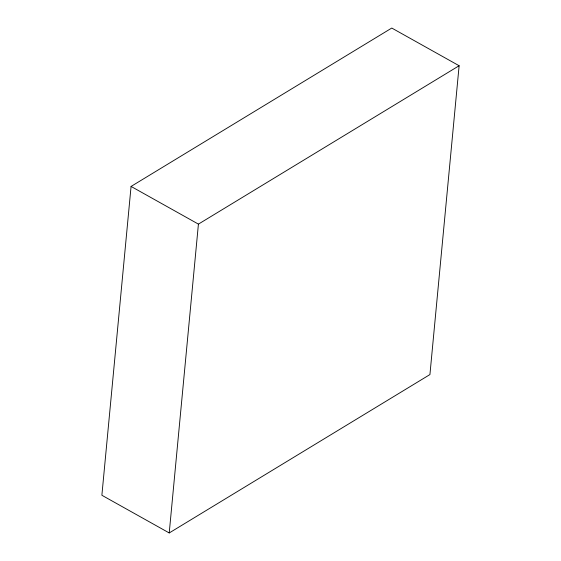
<?xml version="1.0" encoding="UTF-8"?>
<svg xmlns="http://www.w3.org/2000/svg" width="561" height="561" viewBox="0 0 561 561"><rect width="100%" height="100%" fill="white"/><g stroke="black" fill="none" stroke-linecap="round" stroke-linejoin="round"><path stroke-width="0.84" d="M131.071 186.434L101.878 495.265L169.226 532.95L429.929 374.566L459.122 65.735L391.774 28.05L131.071 186.434L198.419 224.12L459.122 65.735M169.226 532.95L198.419 224.12"/></g></svg>
